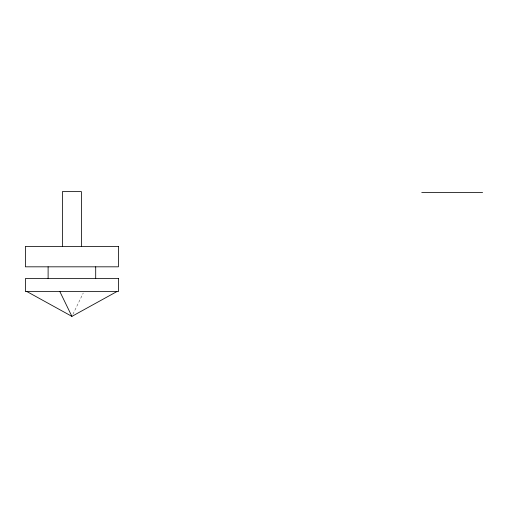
<?xml version="1.0" encoding="UTF-8"?>
<svg xmlns="http://www.w3.org/2000/svg" width="508" height="508" viewBox="0 0 508 508"><rect width="100%" height="100%" fill="white"/><g stroke="black" fill="none" stroke-linecap="round" stroke-linejoin="round"><path stroke-width="0.38" stroke-dasharray="2.54 1.91" d="M72.942 314.249L83.255 293.014"/><path stroke-width="0.76" d="M26.988 291.598L71.907 316.376L116.834 291.598M421.748 192.538L482.6 192.538M59.874 291.598L71.907 316.376M95.701 266.821L95.701 278.555M81.432 246.393L81.432 191.624L62.382 191.624L62.382 246.393M48.114 266.821L48.114 278.555M118.415 246.393L25.4 246.393L25.4 266.821L118.415 266.821L118.415 246.393M118.415 278.555L25.4 278.555L25.4 291.598L118.415 291.598L118.415 278.555"/></g></svg>
